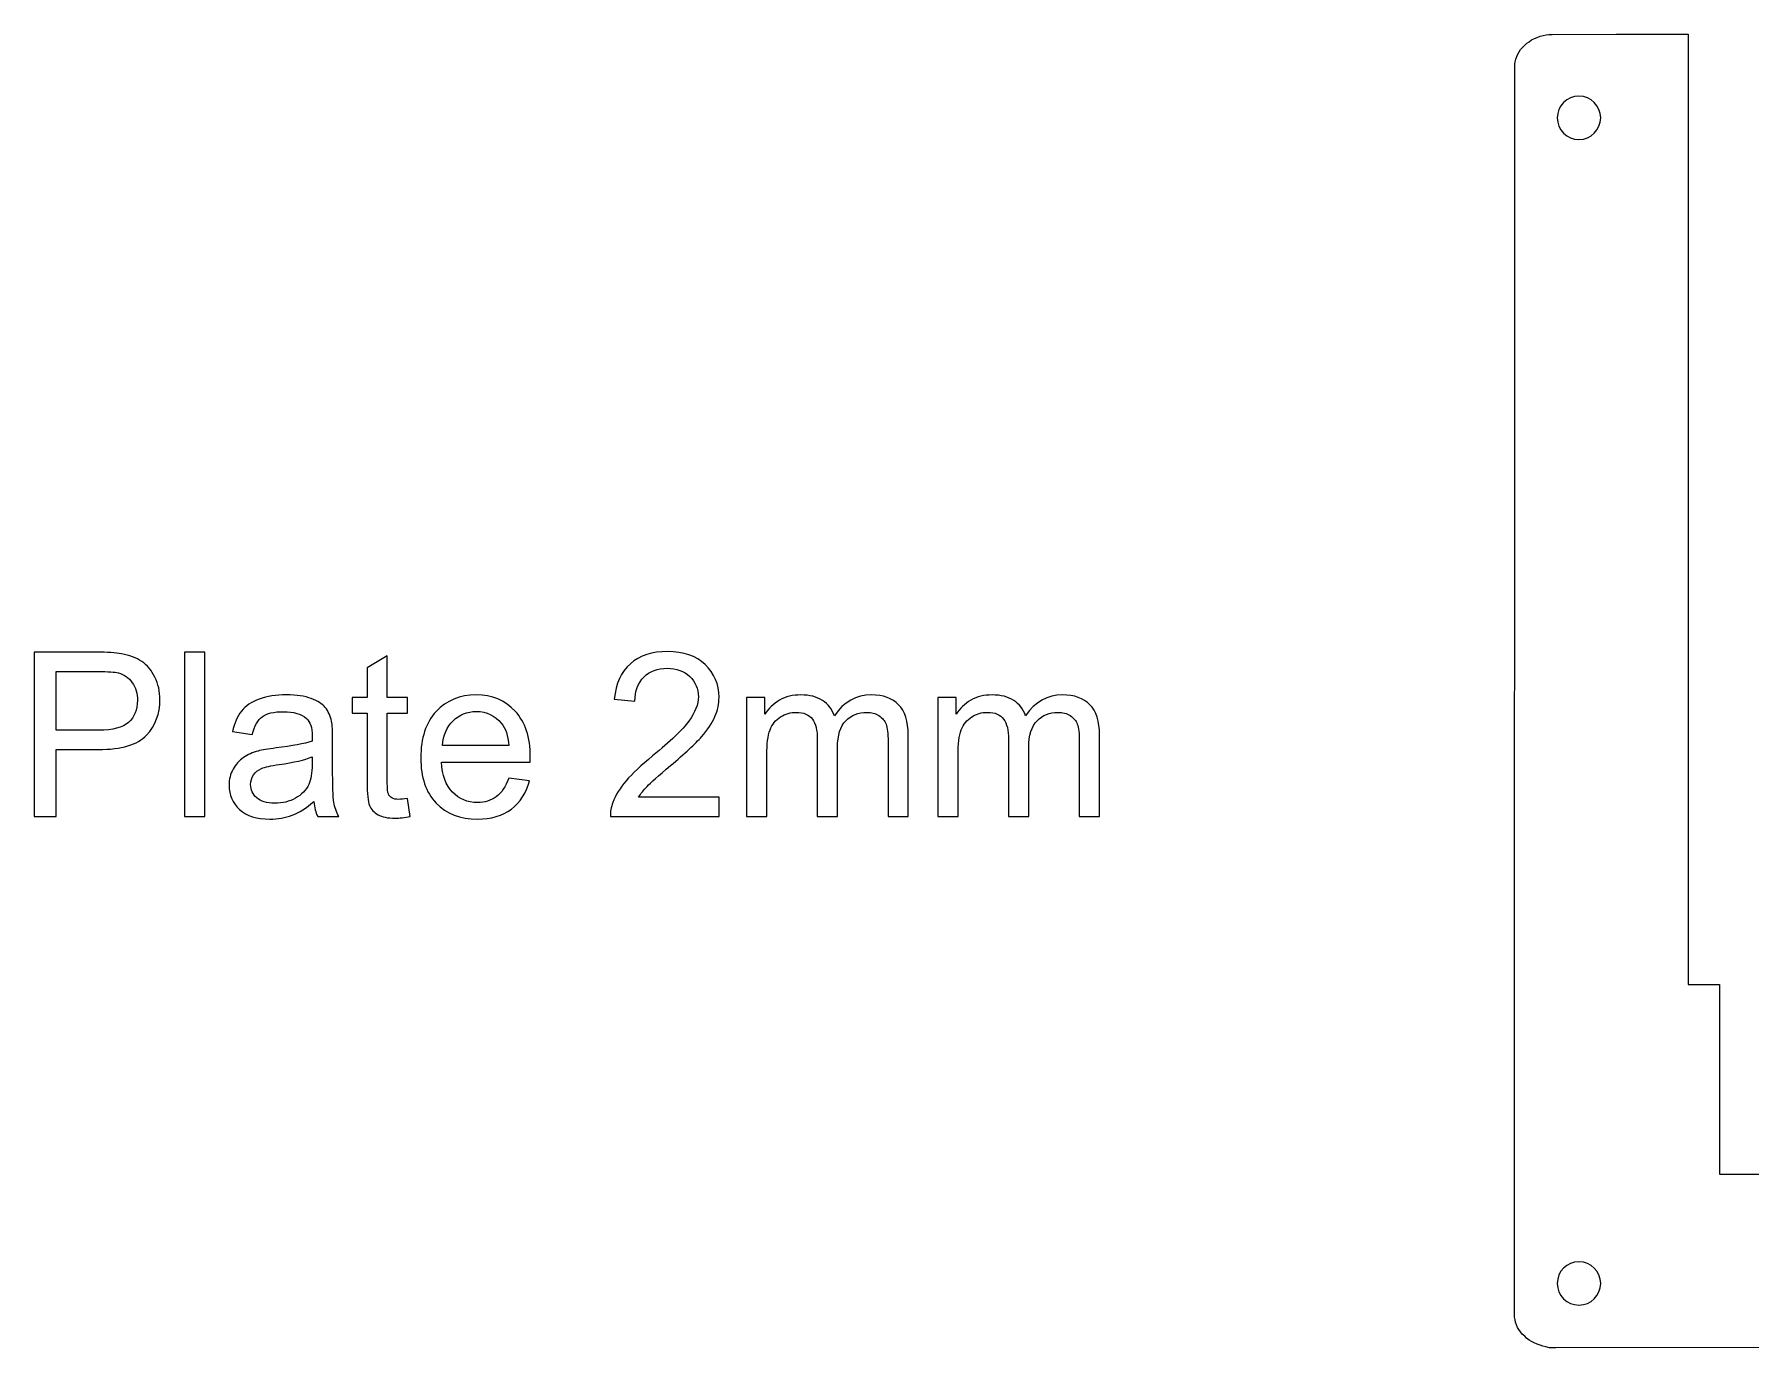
# Model space of a CAD drawing. Header units: centimetres. Extents: x -136.4 to -51.8, y -35.2 to 27.5.
# Drawn here: x -126.06 to -113.4, y -7.09 to 2.6 of the extents above; entities that cross this region are included whole.
import ezdxf

# ---------------------------------------------------------------- set-up
doc = ezdxf.new("R2010")
doc.units = ezdxf.units.CM
doc.header["$MEASUREMENT"] = 0
doc.layers.add('Layer 1', color=7, linetype='Continuous')

msp = doc.modelspace()

# ---------------------------------------------------------------- linework, layer by layer
at = {"layer": 'Layer 1', "lineweight": 15}
for points, knots in [([(-103.20412, 0.73479), (-103.20412, 0.73479), (-103.20399, -6.84473), (-103.20399, -6.84473), (-103.20399, -6.84473), (-103.20399, -6.86237), (-103.20399, -6.86237), (-103.20399, -6.86237), (-103.20752, -6.88353), (-103.20752, -6.88353), (-103.20752, -6.88353), (-103.21105, -6.90117), (-103.21105, -6.90117), (-103.21105, -6.90117), (-103.2181, -6.91881), (-103.2181, -6.91881), (-103.2181, -6.91881), (-103.22516, -6.93998), (-103.22516, -6.93998), (-103.22516, -6.93998), (-103.23574, -6.95409), (-103.23574, -6.95409), (-103.23574, -6.95409), (-103.24633, -6.97173), (-103.24633, -6.97173), (-103.24633, -6.97173), (-103.26044, -6.98937), (-103.26044, -6.98937), (-103.26044, -6.98937), (-103.27455, -7.00348), (-103.27455, -7.00348), (-103.27455, -7.00348), (-103.29219, -7.01759), (-103.29219, -7.01759), (-103.29219, -7.01759), (-103.31335, -7.0317), (-103.31335, -7.0317), (-103.31335, -7.0317), (-103.33099, -7.04228), (-103.33099, -7.04228), (-103.33099, -7.04228), (-103.34863, -7.05287), (-103.34863, -7.05287), (-103.34863, -7.05287), (-103.3698, -7.06345), (-103.3698, -7.06345), (-103.3698, -7.06345), (-103.39097, -7.07051), (-103.39097, -7.07051), (-103.39097, -7.07051), (-103.41213, -7.07756), (-103.41213, -7.07756), (-103.41213, -7.07756), (-103.43683, -7.08109), (-103.43683, -7.08109), (-103.43683, -7.08109), (-103.45799, -7.08815), (-103.45799, -7.08815), (-103.45799, -7.08815), (-103.48622, -7.08815), (-103.48622, -7.08815), (-103.48622, -7.08815), (-103.50738, -7.08815), (-103.50738, -7.08815), (-103.50738, -7.08815), (-114.83692, -7.09064), (-114.83692, -7.09064), (-114.83692, -7.09064), (-114.86161, -7.09064), (-114.86161, -7.09064), (-114.86161, -7.09064), (-114.88278, -7.09064), (-114.88278, -7.09064), (-114.88278, -7.09064), (-114.911, -7.08358), (-114.911, -7.08358), (-114.911, -7.08358), (-114.93217, -7.08005), (-114.93217, -7.08005), (-114.93217, -7.08005), (-114.95333, -7.073), (-114.95333, -7.073), (-114.95333, -7.073), (-114.9745, -7.06594), (-114.9745, -7.06594), (-114.9745, -7.06594), (-114.99567, -7.05536), (-114.99567, -7.05536), (-114.99567, -7.05536), (-115.01683, -7.04477), (-115.01683, -7.04477), (-115.01683, -7.04477), (-115.03447, -7.03419), (-115.03447, -7.03419), (-115.03447, -7.03419), (-115.05211, -7.02008), (-115.05211, -7.02008), (-115.05211, -7.02008), (-115.06622, -7.00597), (-115.06622, -7.00597), (-115.06622, -7.00597), (-115.08386, -6.99186), (-115.08386, -6.99186), (-115.08386, -6.99186), (-115.09797, -6.97422), (-115.09797, -6.97422), (-115.09797, -6.97422), (-115.10856, -6.95658), (-115.10856, -6.95658), (-115.10856, -6.95658), (-115.11914, -6.94247), (-115.11914, -6.94247), (-115.11914, -6.94247), (-115.1262, -6.9213), (-115.1262, -6.9213), (-115.1262, -6.9213), (-115.13325, -6.90366), (-115.13325, -6.90366), (-115.13325, -6.90366), (-115.13678, -6.88602), (-115.13678, -6.88602), (-115.13678, -6.88602), (-115.14031, -6.86486), (-115.14031, -6.86486), (-115.14031, -6.86486), (-115.14031, -6.84722), (-115.14031, -6.84722), (-115.14031, -6.84722), (-115.1393, 2.35469), (-115.1393, 2.35469), (-115.1393, 2.35469), (-115.1393, 2.37585), (-115.1393, 2.37585), (-115.1393, 2.37585), (-115.13577, 2.39349), (-115.13577, 2.39349), (-115.13577, 2.39349), (-115.13224, 2.41466), (-115.13224, 2.41466), (-115.13224, 2.41466), (-115.12519, 2.4323), (-115.12519, 2.4323), (-115.12519, 2.4323), (-115.11813, 2.44994), (-115.11813, 2.44994), (-115.11813, 2.44994), (-115.10755, 2.46758), (-115.10755, 2.46758), (-115.10755, 2.46758), (-115.09696, 2.48522), (-115.09696, 2.48522), (-115.09696, 2.48522), (-115.08285, 2.49933), (-115.08285, 2.49933), (-115.08285, 2.49933), (-115.06521, 2.51697), (-115.06521, 2.51697), (-115.06521, 2.51697), (-115.0511, 2.53108), (-115.0511, 2.53108), (-115.0511, 2.53108), (-115.03346, 2.54166), (-115.03346, 2.54166), (-115.03346, 2.54166), (-115.01582, 2.55577), (-115.01582, 2.55577), (-115.01582, 2.55577), (-114.99466, 2.56635), (-114.99466, 2.56635), (-114.99466, 2.56635), (-114.97349, 2.57341), (-114.97349, 2.57341), (-114.97349, 2.57341), (-114.95232, 2.58399), (-114.95232, 2.58399), (-114.95232, 2.58399), (-114.93116, 2.58752), (-114.93116, 2.58752), (-114.93116, 2.58752), (-114.90807, 2.59322), (-114.90807, 2.59322), (-114.90807, 2.59322), (-114.90864, 2.59313), (-114.90864, 2.59313), (-114.90864, 2.59313), (-114.88747, 2.59666), (-114.88747, 2.59666), (-114.88747, 2.59666), (-114.86278, 2.59666), (-114.86278, 2.59666), (-114.86278, 2.59666), (-114.36858, 2.59702), (-114.36858, 2.59702)], [0, 0, 0, 0, 0.015625, 0.015625, 0.015625, 0.03125, 0.03125, 0.03125, 0.046875, 0.046875, 0.046875, 0.0625, 0.0625, 0.0625, 0.078125, 0.078125, 0.078125, 0.09375, 0.09375, 0.09375, 0.109375, 0.109375, 0.109375, 0.125, 0.125, 0.125, 0.140625, 0.140625, 0.140625, 0.15625, 0.15625, 0.15625, 0.171875, 0.171875, 0.171875, 0.1875, 0.1875, 0.1875, 0.203125, 0.203125, 0.203125, 0.21875, 0.21875, 0.21875, 0.234375, 0.234375, 0.234375, 0.25, 0.25, 0.25, 0.265625, 0.265625, 0.265625, 0.28125, 0.28125, 0.28125, 0.296875, 0.296875, 0.296875, 0.3125, 0.3125, 0.3125, 0.328125, 0.328125, 0.328125, 0.34375, 0.34375, 0.34375, 0.359375, 0.359375, 0.359375, 0.375, 0.375, 0.375, 0.390625, 0.390625, 0.390625, 0.40625, 0.40625, 0.40625, 0.421875, 0.421875, 0.421875, 0.4375, 0.4375, 0.4375, 0.453125, 0.453125, 0.453125, 0.46875, 0.46875, 0.46875, 0.484375, 0.484375, 0.484375, 0.5, 0.5, 0.5, 0.515625, 0.515625, 0.515625, 0.53125, 0.53125, 0.53125, 0.546875, 0.546875, 0.546875, 0.5625, 0.5625, 0.5625, 0.578125, 0.578125, 0.578125, 0.59375, 0.59375, 0.59375, 0.609375, 0.609375, 0.609375, 0.625, 0.625, 0.625, 0.640625, 0.640625, 0.640625, 0.65625, 0.65625, 0.65625, 0.671875, 0.671875, 0.671875, 0.6875, 0.6875, 0.6875, 0.703125, 0.703125, 0.703125, 0.71875, 0.71875, 0.71875, 0.734375, 0.734375, 0.734375, 0.75, 0.75, 0.75, 0.765625, 0.765625, 0.765625, 0.78125, 0.78125, 0.78125, 0.796875, 0.796875, 0.796875, 0.8125, 0.8125, 0.8125, 0.828125, 0.828125, 0.828125, 0.84375, 0.84375, 0.84375, 0.859375, 0.859375, 0.859375, 0.875, 0.875, 0.875, 0.890625, 0.890625, 0.890625, 0.90625, 0.90625, 0.90625, 0.921875, 0.921875, 0.921875, 0.9375, 0.9375, 0.9375, 0.953125, 0.953125, 0.953125, 0.96875, 0.96875, 0.96875, 0.984375, 0.984375, 0.984375, 1, 1, 1, 1]), ([(-114.3909, 2.59702), (-114.3909, 2.59702), (-113.86164, 2.59704), (-113.86164, 2.59704), (-113.86164, 2.59704), (-113.86164, 1.80803), (-113.86164, 1.80803)], [0, 0, 0, 0, 0.5, 0.5, 0.5, 1, 1, 1, 1]), ([(-114.66598, 2.1409), (-114.57761, 2.1409), (-114.50598, 2.06927), (-114.50598, 1.9809), (-114.50598, 1.89252), (-114.57761, 1.8209), (-114.66598, 1.8209), (-114.75436, 1.8209), (-114.82598, 1.89252), (-114.82598, 1.9809), (-114.82598, 2.06927), (-114.75436, 2.1409), (-114.66598, 2.1409)], [0, 0, 0, 0, 0.25, 0.25, 0.25, 0.5, 0.5, 0.5, 0.75, 0.75, 0.75, 1, 1, 1, 1]), ([(-113.86164, 1.80803), (-113.86164, 1.80803), (-113.86164, -4.41144), (-113.86164, -4.41144), (-113.86164, -4.41144), (-113.72053, -4.41144), (-113.72053, -4.41144), (-113.72053, -4.41144), (-113.6288, -4.41144), (-113.6288, -4.41144), (-113.6288, -4.41144), (-113.6288, -5.81197), (-113.6288, -5.81197), (-113.6288, -5.81197), (-112.22828, -5.81197), (-112.22828, -5.81197), (-112.22828, -5.81197), (-112.22828, -4.41144), (-112.22828, -4.41144), (-112.22828, -4.41144), (-112.13655, -4.41144), (-112.13655, -4.41144), (-112.13655, -4.41144), (-111.99255, -4.41144), (-111.99255, -4.41144), (-111.99255, -4.41144), (-111.9924, 1.809), (-111.9924, 1.809)], [0, 0, 0, 0, 0.11111111, 0.11111111, 0.11111111, 0.22222222, 0.22222222, 0.22222222, 0.33333333, 0.33333333, 0.33333333, 0.44444444, 0.44444444, 0.44444444, 0.55555556, 0.55555556, 0.55555556, 0.66666667, 0.66666667, 0.66666667, 0.77777778, 0.77777778, 0.77777778, 0.88888889, 0.88888889, 0.88888889, 1, 1, 1, 1]), ([(-114.66598, -6.4563), (-114.57761, -6.4563), (-114.50598, -6.52793), (-114.50598, -6.6163), (-114.50598, -6.70468), (-114.57761, -6.7763), (-114.66598, -6.7763), (-114.75436, -6.7763), (-114.82598, -6.70468), (-114.82598, -6.6163), (-114.82598, -6.52793), (-114.75436, -6.4563), (-114.66598, -6.4563)], [0, 0, 0, 0, 0.25, 0.25, 0.25, 0.5, 0.5, 0.5, 0.75, 0.75, 0.75, 1, 1, 1, 1])]:
    msp.add_open_spline(points, degree=3, knots=knots, dxfattribs=at)
at = {"layer": 'Layer 1', "color": 250}
for points, knots in [([(-126.05812, -3.17317), (-126.05812, -3.17317), (-126.05812, -1.96075), (-126.05812, -1.96075), (-126.05812, -1.96075), (-125.60036, -1.96075), (-125.60036, -1.96075), (-125.51993, -1.96075), (-125.4584, -1.9647), (-125.41579, -1.97232), (-125.35624, -1.98219), (-125.30629, -2.0011), (-125.26593, -2.02876), (-125.22557, -2.0567), (-125.19311, -2.09565), (-125.16856, -2.1456), (-125.14401, -2.19555), (-125.13187, -2.25059), (-125.13187, -2.3107), (-125.13187, -2.41343), (-125.16461, -2.50064), (-125.23037, -2.57176), (-125.29584, -2.64316), (-125.41466, -2.67872), (-125.58625, -2.67872), (-125.58625, -2.67872), (-125.89726, -2.67872), (-125.89726, -2.67872), (-125.89726, -2.67872), (-125.89726, -3.17317), (-125.89726, -3.17317), (-125.89726, -3.17317), (-126.05812, -3.17317), (-126.05812, -3.17317)], [0, 0, 0, 0, 0.09090909, 0.09090909, 0.09090909, 0.18181818, 0.18181818, 0.18181818, 0.27272727, 0.27272727, 0.27272727, 0.36363636, 0.36363636, 0.36363636, 0.45454545, 0.45454545, 0.45454545, 0.54545455, 0.54545455, 0.54545455, 0.63636364, 0.63636364, 0.63636364, 0.72727273, 0.72727273, 0.72727273, 0.81818182, 0.81818182, 0.81818182, 0.90909091, 0.90909091, 0.90909091, 1, 1, 1, 1]), ([(-124.95069, -3.17317), (-124.95069, -3.17317), (-124.95069, -1.96075), (-124.95069, -1.96075), (-124.95069, -1.96075), (-124.80167, -1.96075), (-124.80167, -1.96075), (-124.80167, -1.96075), (-124.80167, -3.17317), (-124.80167, -3.17317), (-124.80167, -3.17317), (-124.95069, -3.17317), (-124.95069, -3.17317)], [0, 0, 0, 0, 0.25, 0.25, 0.25, 0.5, 0.5, 0.5, 0.75, 0.75, 0.75, 1, 1, 1, 1]), ([(-123.3059, -3.04024), (-123.3059, -3.04024), (-123.28558, -3.17176), (-123.28558, -3.17176), (-123.32735, -3.18051), (-123.36489, -3.18502), (-123.39763, -3.18502), (-123.45153, -3.18502), (-123.4933, -3.17656), (-123.52321, -3.15934), (-123.55285, -3.14213), (-123.57373, -3.11983), (-123.58587, -3.09189), (-123.598, -3.06395), (-123.60393, -3.00525), (-123.60393, -2.91578), (-123.60393, -2.91578), (-123.60393, -2.40948), (-123.60393, -2.40948), (-123.60393, -2.40948), (-123.714, -2.40948), (-123.714, -2.40948), (-123.714, -2.40948), (-123.714, -2.29433), (-123.714, -2.29433), (-123.714, -2.29433), (-123.60393, -2.29433), (-123.60393, -2.29433), (-123.60393, -2.29433), (-123.60393, -2.07702), (-123.60393, -2.07702), (-123.60393, -2.07702), (-123.45492, -1.98756), (-123.45492, -1.98756), (-123.45492, -1.98756), (-123.45492, -2.29433), (-123.45492, -2.29433), (-123.45492, -2.29433), (-123.3059, -2.29433), (-123.3059, -2.29433), (-123.3059, -2.29433), (-123.3059, -2.40948), (-123.3059, -2.40948), (-123.3059, -2.40948), (-123.45492, -2.40948), (-123.45492, -2.40948), (-123.45492, -2.40948), (-123.45492, -2.92425), (-123.45492, -2.92425), (-123.45492, -2.96687), (-123.45238, -2.99424), (-123.44702, -3.00638), (-123.44194, -3.01851), (-123.43347, -3.02811), (-123.42162, -3.03545), (-123.40976, -3.0425), (-123.39283, -3.04617), (-123.37082, -3.04617), (-123.35445, -3.04617), (-123.33272, -3.04419), (-123.3059, -3.04024)], [0, 0, 0, 0, 0.05, 0.05, 0.05, 0.1, 0.1, 0.1, 0.15, 0.15, 0.15, 0.2, 0.2, 0.2, 0.25, 0.25, 0.25, 0.3, 0.3, 0.3, 0.35, 0.35, 0.35, 0.4, 0.4, 0.4, 0.45, 0.45, 0.45, 0.5, 0.5, 0.5, 0.55, 0.55, 0.55, 0.6, 0.6, 0.6, 0.65, 0.65, 0.65, 0.7, 0.7, 0.7, 0.75, 0.75, 0.75, 0.8, 0.8, 0.8, 0.85, 0.85, 0.85, 0.9, 0.9, 0.9, 0.95, 0.95, 0.95, 1, 1, 1, 1]), ([(-121.00665, -3.03093), (-121.00665, -3.03093), (-121.00665, -3.17317), (-121.00665, -3.17317), (-121.00665, -3.17317), (-121.80929, -3.17317), (-121.80929, -3.17317), (-121.81042, -3.13733), (-121.8045, -3.1029), (-121.7918, -3.06959), (-121.77119, -3.01513), (-121.73817, -2.96122), (-121.69274, -2.90845), (-121.6473, -2.85567), (-121.58239, -2.79471), (-121.498, -2.72557), (-121.36677, -2.61748), (-121.27759, -2.53196), (-121.23102, -2.46874), (-121.18417, -2.40553), (-121.16075, -2.3457), (-121.16075, -2.28925), (-121.16075, -2.23027), (-121.18191, -2.1806), (-121.22425, -2.13996), (-121.26658, -2.0996), (-121.3219, -2.07928), (-121.38991, -2.07928), (-121.46188, -2.07928), (-121.51945, -2.10073), (-121.56263, -2.14363), (-121.60581, -2.18624), (-121.62754, -2.24551), (-121.62811, -2.32142), (-121.62811, -2.32142), (-121.78051, -2.30619), (-121.78051, -2.30619), (-121.77006, -2.19217), (-121.73055, -2.10524), (-121.66226, -2.04541), (-121.59368, -1.98558), (-121.50195, -1.95567), (-121.38653, -1.95567), (-121.27025, -1.95567), (-121.17796, -1.98784), (-121.11023, -2.05247), (-121.04221, -2.1171), (-121.00835, -2.19725), (-121.00835, -2.29264), (-121.00835, -2.34118), (-121.01823, -2.38888), (-121.03826, -2.43572), (-121.05802, -2.48286), (-121.09104, -2.53224), (-121.13704, -2.58417), (-121.18333, -2.63582), (-121.25981, -2.70722), (-121.36649, -2.79753), (-121.45595, -2.8726), (-121.51353, -2.9234), (-121.53893, -2.95021), (-121.56433, -2.97703), (-121.58521, -3.00384), (-121.60186, -3.03093), (-121.60186, -3.03093), (-121.00665, -3.03093), (-121.00665, -3.03093)], [0, 0, 0, 0, 0.04545455, 0.04545455, 0.04545455, 0.09090909, 0.09090909, 0.09090909, 0.13636364, 0.13636364, 0.13636364, 0.18181818, 0.18181818, 0.18181818, 0.22727273, 0.22727273, 0.22727273, 0.27272727, 0.27272727, 0.27272727, 0.31818182, 0.31818182, 0.31818182, 0.36363636, 0.36363636, 0.36363636, 0.40909091, 0.40909091, 0.40909091, 0.45454545, 0.45454545, 0.45454545, 0.5, 0.5, 0.5, 0.54545455, 0.54545455, 0.54545455, 0.59090909, 0.59090909, 0.59090909, 0.63636364, 0.63636364, 0.63636364, 0.68181818, 0.68181818, 0.68181818, 0.72727273, 0.72727273, 0.72727273, 0.77272727, 0.77272727, 0.77272727, 0.81818182, 0.81818182, 0.81818182, 0.86363636, 0.86363636, 0.86363636, 0.90909091, 0.90909091, 0.90909091, 0.95454545, 0.95454545, 0.95454545, 1, 1, 1, 1]), ([(-125.89726, -2.53648), (-125.89726, -2.53648), (-125.58399, -2.53648), (-125.58399, -2.53648), (-125.48013, -2.53648), (-125.40676, -2.51729), (-125.36301, -2.47862), (-125.31955, -2.43996), (-125.29782, -2.38577), (-125.29782, -2.3155), (-125.29782, -2.26498), (-125.31052, -2.22152), (-125.3362, -2.18539), (-125.36188, -2.14927), (-125.39575, -2.12528), (-125.43752, -2.11371), (-125.46461, -2.10665), (-125.51456, -2.10299), (-125.5871, -2.10299), (-125.5871, -2.10299), (-125.89726, -2.10299), (-125.89726, -2.10299), (-125.89726, -2.10299), (-125.89726, -2.53648), (-125.89726, -2.53648)], [0, 0, 0, 0, 0.125, 0.125, 0.125, 0.25, 0.25, 0.25, 0.375, 0.375, 0.375, 0.5, 0.5, 0.5, 0.625, 0.625, 0.625, 0.75, 0.75, 0.75, 0.875, 0.875, 0.875, 1, 1, 1, 1]), ([(-123.99706, -3.0631), (-124.05238, -3.11023), (-124.10572, -3.14325), (-124.1568, -3.16273), (-124.20788, -3.1822), (-124.26263, -3.1918), (-124.32133, -3.1918), (-124.41785, -3.1918), (-124.49208, -3.16837), (-124.54401, -3.12124), (-124.59594, -3.07439), (-124.6219, -3.01428), (-124.6219, -2.94118), (-124.6219, -2.89829), (-124.61202, -2.85906), (-124.59255, -2.8235), (-124.57279, -2.78794), (-124.54711, -2.75972), (-124.5155, -2.73827), (-124.48361, -2.71682), (-124.44805, -2.70045), (-124.40826, -2.68944), (-124.37891, -2.68182), (-124.3346, -2.67448), (-124.27561, -2.66715), (-124.15539, -2.65304), (-124.06649, -2.63582), (-124.00976, -2.61606), (-124.0092, -2.59574), (-124.00891, -2.58276), (-124.00891, -2.5774), (-124.00891, -2.517), (-124.02303, -2.47439), (-124.05125, -2.44955), (-124.08935, -2.41597), (-124.14607, -2.39932), (-124.22115, -2.39932), (-124.29142, -2.39932), (-124.34335, -2.41174), (-124.37665, -2.43629), (-124.41023, -2.46084), (-124.43479, -2.5043), (-124.45087, -2.56696), (-124.45087, -2.56696), (-124.5965, -2.54664), (-124.5965, -2.54664), (-124.58324, -2.48427), (-124.5615, -2.43375), (-124.53102, -2.39537), (-124.50054, -2.35698), (-124.45652, -2.32763), (-124.39894, -2.30675), (-124.34165, -2.28615), (-124.27477, -2.27571), (-124.19913, -2.27571), (-124.12406, -2.27571), (-124.06282, -2.28445), (-124.01569, -2.30223), (-123.96884, -2.32001), (-123.93413, -2.34203), (-123.91211, -2.36884), (-123.8901, -2.39565), (-123.87458, -2.42952), (-123.86555, -2.47044), (-123.86075, -2.49584), (-123.85821, -2.54156), (-123.85821, -2.60732), (-123.85821, -2.60732), (-123.85821, -2.80487), (-123.85821, -2.80487), (-123.85821, -2.94288), (-123.8551, -3.03008), (-123.84889, -3.06705), (-123.84297, -3.10403), (-123.83055, -3.1393), (-123.81249, -3.17317), (-123.81249, -3.17317), (-123.96827, -3.17317), (-123.96827, -3.17317), (-123.98323, -3.14184), (-123.99283, -3.10515), (-123.99706, -3.0631)], [0, 0, 0, 0, 0.03703704, 0.03703704, 0.03703704, 0.07407407, 0.07407407, 0.07407407, 0.11111111, 0.11111111, 0.11111111, 0.14814815, 0.14814815, 0.14814815, 0.18518519, 0.18518519, 0.18518519, 0.22222222, 0.22222222, 0.22222222, 0.25925926, 0.25925926, 0.25925926, 0.2962963, 0.2962963, 0.2962963, 0.33333333, 0.33333333, 0.33333333, 0.37037037, 0.37037037, 0.37037037, 0.40740741, 0.40740741, 0.40740741, 0.44444444, 0.44444444, 0.44444444, 0.48148148, 0.48148148, 0.48148148, 0.51851852, 0.51851852, 0.51851852, 0.55555556, 0.55555556, 0.55555556, 0.59259259, 0.59259259, 0.59259259, 0.62962963, 0.62962963, 0.62962963, 0.66666667, 0.66666667, 0.66666667, 0.7037037, 0.7037037, 0.7037037, 0.74074074, 0.74074074, 0.74074074, 0.77777778, 0.77777778, 0.77777778, 0.81481481, 0.81481481, 0.81481481, 0.85185185, 0.85185185, 0.85185185, 0.88888889, 0.88888889, 0.88888889, 0.92592593, 0.92592593, 0.92592593, 0.96296296, 0.96296296, 0.96296296, 1, 1, 1, 1]), ([(-122.55943, -2.88869), (-122.55943, -2.88869), (-122.40534, -2.90901), (-122.40534, -2.90901), (-122.42933, -2.99847), (-122.4742, -3.06818), (-122.53968, -3.11757), (-122.60515, -3.16696), (-122.68869, -3.1918), (-122.79057, -3.1918), (-122.9187, -3.1918), (-123.0203, -3.15229), (-123.09537, -3.07326), (-123.17044, -2.99452), (-123.20798, -2.88361), (-123.20798, -2.74109), (-123.20798, -2.59377), (-123.17016, -2.47919), (-123.09424, -2.39791), (-123.01832, -2.31634), (-122.91983, -2.27571), (-122.79876, -2.27571), (-122.68163, -2.27571), (-122.58596, -2.3155), (-122.51174, -2.39537), (-122.43751, -2.47524), (-122.40026, -2.58756), (-122.40026, -2.73234), (-122.40026, -2.74109), (-122.40054, -2.75435), (-122.40111, -2.77185), (-122.40111, -2.77185), (-123.05558, -2.77185), (-123.05558, -2.77185), (-123.04993, -2.86809), (-123.02284, -2.94203), (-122.97373, -2.99311), (-122.92491, -3.04419), (-122.86367, -3.06988), (-122.79057, -3.06988), (-122.7361, -3.06988), (-122.68954, -3.05548), (-122.65115, -3.0267), (-122.61249, -2.99791), (-122.58201, -2.95191), (-122.55943, -2.88869)], [0, 0, 0, 0, 0.06666667, 0.06666667, 0.06666667, 0.13333333, 0.13333333, 0.13333333, 0.2, 0.2, 0.2, 0.26666667, 0.26666667, 0.26666667, 0.33333333, 0.33333333, 0.33333333, 0.4, 0.4, 0.4, 0.46666667, 0.46666667, 0.46666667, 0.53333333, 0.53333333, 0.53333333, 0.6, 0.6, 0.6, 0.66666667, 0.66666667, 0.66666667, 0.73333333, 0.73333333, 0.73333333, 0.8, 0.8, 0.8, 0.86666667, 0.86666667, 0.86666667, 0.93333333, 0.93333333, 0.93333333, 1, 1, 1, 1]), ([(-120.80487, -3.17317), (-120.80487, -3.17317), (-120.80487, -2.29433), (-120.80487, -2.29433), (-120.80487, -2.29433), (-120.6711, -2.29433), (-120.6711, -2.29433), (-120.6711, -2.29433), (-120.6711, -2.41851), (-120.6711, -2.41851), (-120.64372, -2.37561), (-120.60703, -2.3409), (-120.56131, -2.31493), (-120.51559, -2.28869), (-120.46366, -2.27571), (-120.40524, -2.27571), (-120.34033, -2.27571), (-120.28699, -2.28925), (-120.24551, -2.31606), (-120.20402, -2.34316), (-120.17467, -2.38069), (-120.15774, -2.42923), (-120.08774, -2.32679), (-119.99715, -2.27571), (-119.88539, -2.27571), (-119.7979, -2.27571), (-119.73045, -2.29969), (-119.6836, -2.34795), (-119.63647, -2.39621), (-119.61277, -2.47044), (-119.61277, -2.57063), (-119.61277, -2.57063), (-119.61277, -3.17317), (-119.61277, -3.17317), (-119.61277, -3.17317), (-119.76178, -3.17317), (-119.76178, -3.17317), (-119.76178, -3.17317), (-119.76178, -2.62002), (-119.76178, -2.62002), (-119.76178, -2.56075), (-119.76686, -2.51785), (-119.77645, -2.4916), (-119.78605, -2.46536), (-119.80355, -2.44447), (-119.82923, -2.42839), (-119.85463, -2.4123), (-119.88455, -2.4044), (-119.91869, -2.4044), (-119.98078, -2.4044), (-120.03215, -2.425), (-120.07307, -2.46592), (-120.11399, -2.50713), (-120.13431, -2.57288), (-120.13431, -2.6632), (-120.13431, -2.6632), (-120.13431, -3.17317), (-120.13431, -3.17317), (-120.13431, -3.17317), (-120.28332, -3.17317), (-120.28332, -3.17317), (-120.28332, -3.17317), (-120.28332, -2.6028), (-120.28332, -2.6028), (-120.28332, -2.53676), (-120.29546, -2.48709), (-120.31973, -2.45407), (-120.344, -2.42105), (-120.3838, -2.4044), (-120.43883, -2.4044), (-120.4806, -2.4044), (-120.51926, -2.4154), (-120.55482, -2.43742), (-120.59038, -2.45943), (-120.61606, -2.4916), (-120.63215, -2.53422), (-120.64795, -2.57655), (-120.65586, -2.6378), (-120.65586, -2.71766), (-120.65586, -2.71766), (-120.65586, -3.17317), (-120.65586, -3.17317), (-120.65586, -3.17317), (-120.80487, -3.17317), (-120.80487, -3.17317)], [0, 0, 0, 0, 0.03571429, 0.03571429, 0.03571429, 0.07142857, 0.07142857, 0.07142857, 0.10714286, 0.10714286, 0.10714286, 0.14285714, 0.14285714, 0.14285714, 0.17857143, 0.17857143, 0.17857143, 0.21428571, 0.21428571, 0.21428571, 0.25, 0.25, 0.25, 0.28571429, 0.28571429, 0.28571429, 0.32142857, 0.32142857, 0.32142857, 0.35714286, 0.35714286, 0.35714286, 0.39285714, 0.39285714, 0.39285714, 0.42857143, 0.42857143, 0.42857143, 0.46428571, 0.46428571, 0.46428571, 0.5, 0.5, 0.5, 0.53571429, 0.53571429, 0.53571429, 0.57142857, 0.57142857, 0.57142857, 0.60714286, 0.60714286, 0.60714286, 0.64285714, 0.64285714, 0.64285714, 0.67857143, 0.67857143, 0.67857143, 0.71428571, 0.71428571, 0.71428571, 0.75, 0.75, 0.75, 0.78571429, 0.78571429, 0.78571429, 0.82142857, 0.82142857, 0.82142857, 0.85714286, 0.85714286, 0.85714286, 0.89285714, 0.89285714, 0.89285714, 0.92857143, 0.92857143, 0.92857143, 0.96428571, 0.96428571, 0.96428571, 1, 1, 1, 1]), ([(-119.39433, -3.17317), (-119.39433, -3.17317), (-119.39433, -2.29433), (-119.39433, -2.29433), (-119.39433, -2.29433), (-119.26056, -2.29433), (-119.26056, -2.29433), (-119.26056, -2.29433), (-119.26056, -2.41851), (-119.26056, -2.41851), (-119.23318, -2.37561), (-119.19649, -2.3409), (-119.15077, -2.31493), (-119.10505, -2.28869), (-119.05312, -2.27571), (-118.9947, -2.27571), (-118.92979, -2.27571), (-118.87645, -2.28925), (-118.83497, -2.31606), (-118.79348, -2.34316), (-118.76413, -2.38069), (-118.7472, -2.42923), (-118.6772, -2.32679), (-118.58661, -2.27571), (-118.47485, -2.27571), (-118.38736, -2.27571), (-118.31991, -2.29969), (-118.27306, -2.34795), (-118.22593, -2.39621), (-118.20223, -2.47044), (-118.20223, -2.57063), (-118.20223, -2.57063), (-118.20223, -3.17317), (-118.20223, -3.17317), (-118.20223, -3.17317), (-118.35124, -3.17317), (-118.35124, -3.17317), (-118.35124, -3.17317), (-118.35124, -2.62002), (-118.35124, -2.62002), (-118.35124, -2.56075), (-118.35632, -2.51785), (-118.36591, -2.4916), (-118.37551, -2.46536), (-118.39301, -2.44447), (-118.41869, -2.42839), (-118.44409, -2.4123), (-118.47401, -2.4044), (-118.50815, -2.4044), (-118.57024, -2.4044), (-118.62161, -2.425), (-118.66253, -2.46592), (-118.70345, -2.50713), (-118.72377, -2.57288), (-118.72377, -2.6632), (-118.72377, -2.6632), (-118.72377, -3.17317), (-118.72377, -3.17317), (-118.72377, -3.17317), (-118.87278, -3.17317), (-118.87278, -3.17317), (-118.87278, -3.17317), (-118.87278, -2.6028), (-118.87278, -2.6028), (-118.87278, -2.53676), (-118.88492, -2.48709), (-118.90919, -2.45407), (-118.93346, -2.42105), (-118.97326, -2.4044), (-119.02829, -2.4044), (-119.07006, -2.4044), (-119.10872, -2.4154), (-119.14428, -2.43742), (-119.17984, -2.45943), (-119.20552, -2.4916), (-119.22161, -2.53422), (-119.23741, -2.57655), (-119.24532, -2.6378), (-119.24532, -2.71766), (-119.24532, -2.71766), (-119.24532, -3.17317), (-119.24532, -3.17317), (-119.24532, -3.17317), (-119.39433, -3.17317), (-119.39433, -3.17317)], [0, 0, 0, 0, 0.03571429, 0.03571429, 0.03571429, 0.07142857, 0.07142857, 0.07142857, 0.10714286, 0.10714286, 0.10714286, 0.14285714, 0.14285714, 0.14285714, 0.17857143, 0.17857143, 0.17857143, 0.21428571, 0.21428571, 0.21428571, 0.25, 0.25, 0.25, 0.28571429, 0.28571429, 0.28571429, 0.32142857, 0.32142857, 0.32142857, 0.35714286, 0.35714286, 0.35714286, 0.39285714, 0.39285714, 0.39285714, 0.42857143, 0.42857143, 0.42857143, 0.46428571, 0.46428571, 0.46428571, 0.5, 0.5, 0.5, 0.53571429, 0.53571429, 0.53571429, 0.57142857, 0.57142857, 0.57142857, 0.60714286, 0.60714286, 0.60714286, 0.64285714, 0.64285714, 0.64285714, 0.67857143, 0.67857143, 0.67857143, 0.71428571, 0.71428571, 0.71428571, 0.75, 0.75, 0.75, 0.78571429, 0.78571429, 0.78571429, 0.82142857, 0.82142857, 0.82142857, 0.85714286, 0.85714286, 0.85714286, 0.89285714, 0.89285714, 0.89285714, 0.92857143, 0.92857143, 0.92857143, 0.96428571, 0.96428571, 0.96428571, 1, 1, 1, 1]), ([(-123.04711, -2.64993), (-123.04711, -2.64993), (-122.55774, -2.64993), (-122.55774, -2.64993), (-122.56423, -2.57599), (-122.58314, -2.52067), (-122.6139, -2.4837), (-122.66103, -2.42641), (-122.72256, -2.39762), (-122.79791, -2.39762), (-122.86621, -2.39762), (-122.9235, -2.42048), (-122.97006, -2.4662), (-123.01635, -2.51192), (-123.04203, -2.57317), (-123.04711, -2.64993)], [0, 0, 0, 0, 0.2, 0.2, 0.2, 0.4, 0.4, 0.4, 0.6, 0.6, 0.6, 0.8, 0.8, 0.8, 1, 1, 1, 1]), ([(-124.00891, -2.7329), (-124.0631, -2.75492), (-124.14438, -2.77354), (-124.25275, -2.78878), (-124.31428, -2.79753), (-124.35774, -2.80741), (-124.38314, -2.81842), (-124.40854, -2.82942), (-124.42801, -2.84551), (-124.44184, -2.8664), (-124.45567, -2.88756), (-124.46273, -2.91099), (-124.46273, -2.93695), (-124.46273, -2.97618), (-124.44777, -3.0092), (-124.41757, -3.03545), (-124.38737, -3.06169), (-124.34335, -3.07496), (-124.28549, -3.07496), (-124.2282, -3.07496), (-124.17712, -3.06254), (-124.13225, -3.03742), (-124.08765, -3.01259), (-124.05463, -2.97844), (-124.03375, -2.93526), (-124.01766, -2.90167), (-124.00976, -2.85228), (-124.00976, -2.78709), (-124.00976, -2.78709), (-124.00891, -2.7329), (-124.00891, -2.7329)], [0, 0, 0, 0, 0.1, 0.1, 0.1, 0.2, 0.2, 0.2, 0.3, 0.3, 0.3, 0.4, 0.4, 0.4, 0.5, 0.5, 0.5, 0.6, 0.6, 0.6, 0.7, 0.7, 0.7, 0.8, 0.8, 0.8, 0.9, 0.9, 0.9, 1, 1, 1, 1])]:
    msp.add_open_spline(points, degree=3, knots=knots, dxfattribs=at)

doc.saveas('drawing.dxf')
